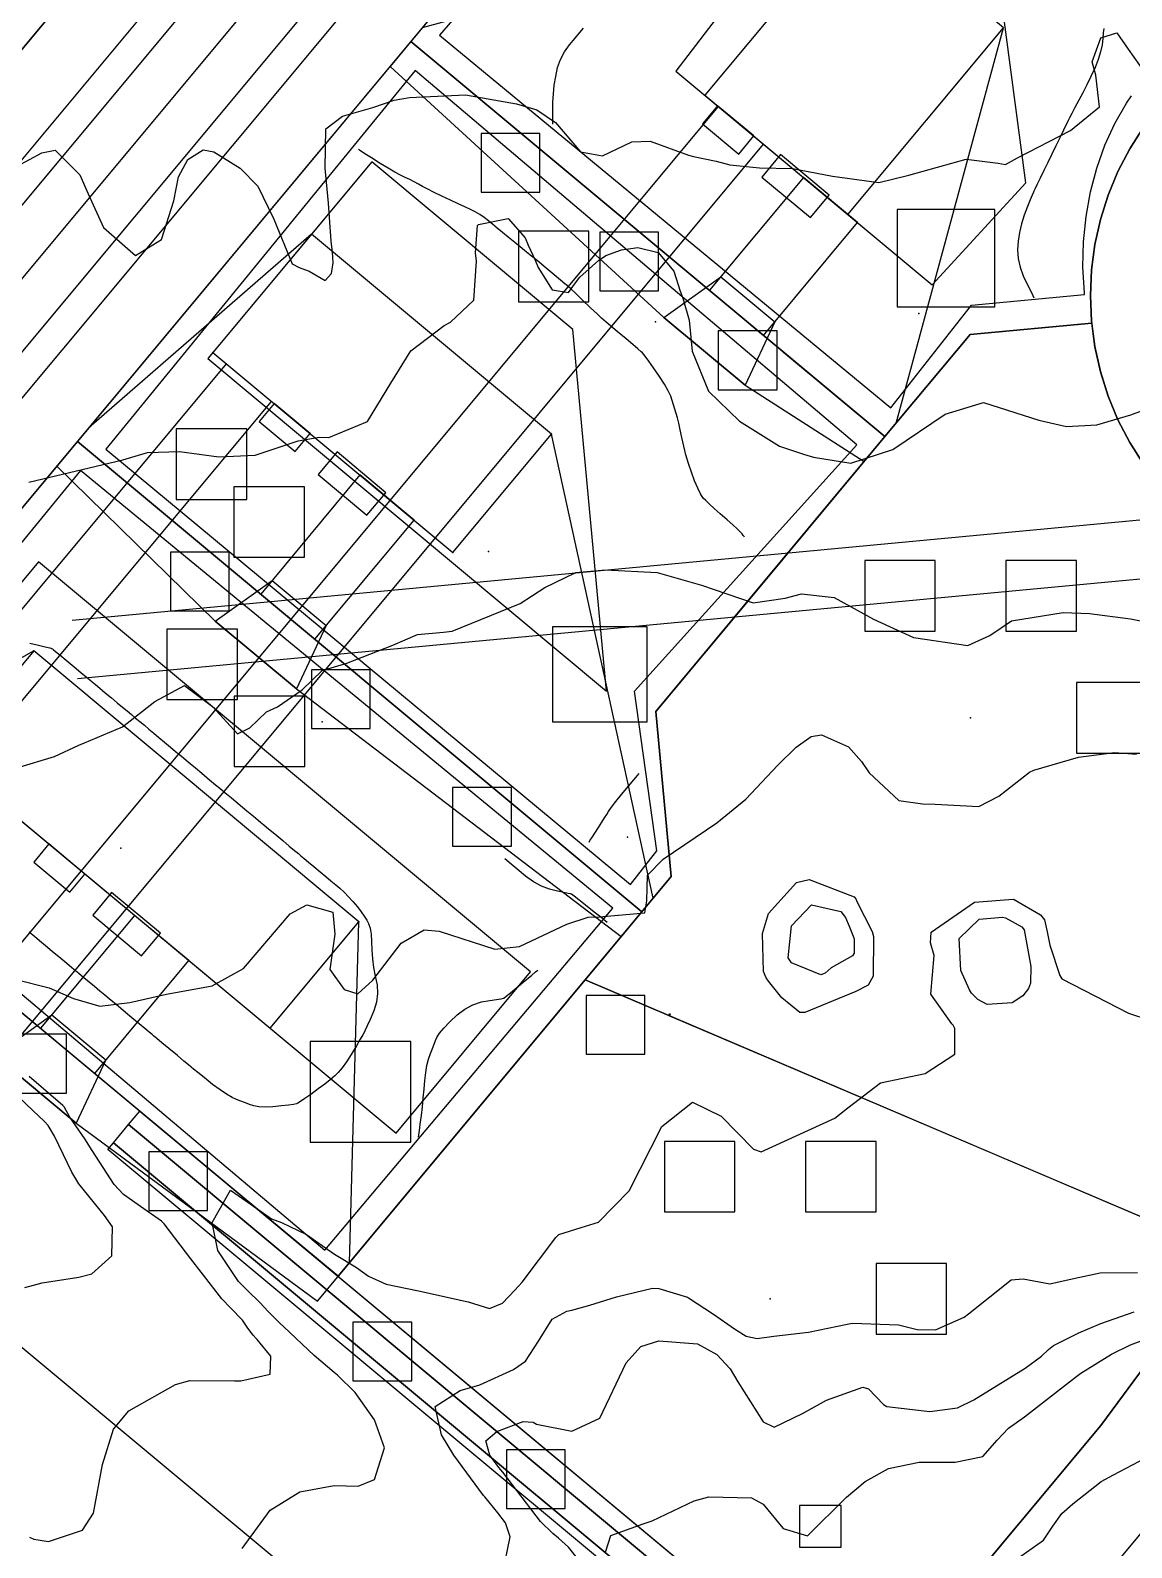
# Model space of a CAD drawing. Header units: feet. Extents: x 1318179 to 1318934, y 422463 to 423299.
# Drawn here: x 1318492.8 to 1318680.2, y 422822.9 to 423081.1 of the extents above; entities that cross this region are included whole.
import ezdxf

# ---------------------------------------------------------------- set-up
doc = ezdxf.new("R2010")
doc.units = ezdxf.units.FT
for name, color, linetype in [('A-BLDG-OTLN', 3, 'CONTINUOUS'), ('C-DRNG-AREA', 150, 'CONTINUOUS'), ('C-LOD', 30, 'CONTINUOUS'), ('C-MISC', 7, 'CONTINUOUS'), ('C-PROP', 6, 'CONTINUOUS'), ('C-PVMT', 8, 'CONTINUOUS'), ('C-SWM', 92, 'CONTINUOUS'), ('C-TOPO-MAJR', 32, 'CONTINUOUS'), ('C-TOPO-SPOT', 7, 'CONTINUOUS'), ('C-UTIL', 4, 'CONTINUOUS'), ('L-PLNT-TREE', 90, 'CONTINUOUS'), ('V-PROP-LINE', 7, 'CONTINUOUS')]:
    doc.layers.add(name, color=color, linetype=linetype)

msp = doc.modelspace()

# ---------------------------------------------------------------- linework, layer by layer
at = {"layer": 'A-BLDG-OTLN'}
for points in [[(1318607.58, 423070.04), (1318631.93, 423049.74), (1318658.41, 423081.51), (1318634.06, 423101.81), (1318607.58, 423070.04)], [(1318523.89, 423026.26), (1318564.71, 422992.24), (1318581.49, 423012.37), (1318540.67, 423046.4), (1318523.89, 423026.26)], [(1318478.31, 422957.35), (1318533.61, 422911.26), (1318548.73, 422929.4), (1318493.42, 422975.49), (1318478.31, 422957.35)]]:
    msp.add_lwpolyline(points, close=True, dxfattribs=at)
at = {"layer": 'C-DRNG-AREA'}
for points in [[(1318386.31, 423147.03), (1318482.34, 423067), (1318534.03, 423129.03), (1318438.01, 423209.06), (1318386.31, 423147.03)], [(1318500.86, 423011.13), (1318596.88, 422931.1), (1318601.88, 422937.09), (1318599.24, 422965.17), (1318638.22, 423011.94), (1318557.56, 423079.17), (1318500.86, 423011.13)], [(1318449.16, 422949.09), (1318545.19, 422869.07), (1318596.88, 422931.1), (1318500.86, 423011.13), (1318449.16, 422949.09)], [(1318529.82, 422881.87), (1318634.23, 422794.85), (1318674.93, 422843.69), (1318683.48, 422855.21), (1318690.26, 422866.89), (1318693.47, 422874.21), (1318587.21, 422919.49), (1318545.18, 422869.07), (1318529.82, 422881.87)]]:
    msp.add_lwpolyline(points, close=True, dxfattribs=at)
for points in [[(1318620.13, 423154.21), (1318557.57, 423079.17), (1318557.57, 423079.17), (1318638.23, 423011.95), (1318652.7, 423029.31), (1318673.4, 423031.26), (1318673.36, 423031.58), (1318673.17, 423035.93), (1318673.36, 423040.29), (1318673.93, 423044.61), (1318674.87, 423048.87), (1318676.18, 423053.03), (1318677.85, 423057.05), (1318679.87, 423060.92), (1318682.21, 423064.6)], [(1318682.21, 423007.25), (1318679.87, 423010.92), (1318677.85, 423014.79), (1318676.18, 423018.82), (1318674.87, 423022.98), (1318673.93, 423027.23), (1318673.4, 423031.24), (1318652.7, 423029.29), (1318638.23, 423011.93), (1318620.97, 423026.31), (1318638.23, 423011.93), (1318616.38, 422985.71), (1318599.24, 422965.15), (1318601.88, 422937.07), (1318587.21, 422919.49), (1318587.21, 422919.49), (1318601.47, 422913.42), (1318601.6, 422913.72), (1318601.61, 422913.74), (1318601.67, 422913.72), (1318601.61, 422913.55), (1318601.56, 422913.39), (1318693.47, 422874.23)]]:
    msp.add_lwpolyline(points, dxfattribs=at)
at = {"layer": 'C-LOD'}
for points in [[(1318554.05, 423074.94), (1318600.61, 423032.23), (1318614.44, 423020.71), (1318634.71, 423007.72), (1318635.67, 423008.87), (1318640.15, 423014.25), (1318658.41, 423081.51), (1318634.06, 423101.81), (1318559.49, 423081.47), (1318557.57, 423079.17), (1318554.05, 423074.94)], [(1318497.34, 423006.9), (1318524.28, 422980.54), (1318538.11, 422969.02), (1318593.36, 422926.87), (1318594.32, 422928.03), (1318598.8, 422933.4), (1318581.49, 423012.37), (1318540.67, 423046.4), (1318502.78, 423013.43), (1318500.86, 423011.13), (1318497.34, 423006.9)], [(1318445.64, 422944.87), (1318486.82, 422906.65), (1318500.64, 422895.13), (1318541.66, 422864.84), (1318547.11, 422871.37), (1318548.73, 422929.4), (1318493.42, 422975.49), (1318451.08, 422951.4), (1318449.16, 422949.09), (1318446.6, 422946.02), (1318445.64, 422944.87)]]:
    msp.add_lwpolyline(points, close=True, dxfattribs=at)
at = {"layer": 'C-MISC'}
msp.add_lwpolyline([(1318240.64, 423065.95), (1318924.26, 422496.21)], dxfattribs=at)
msp.add_lwpolyline([(1318509.55, 422894.86), (1318653.76, 422774.67), (1318651.2, 422771.6), (1318506.99, 422891.79), (1318509.55, 422894.86)], close=True, dxfattribs=at)
at = {"layer": 'C-PROP'}
for points in [[(1318429.96, 422965.1), (1318628.63, 423203.49)], [(1318581.71, 423186.24), (1318410.75, 422981.11), (1318410.75, 422981.11), (1318449.16, 422949.1), (1318620.12, 423154.22)], [(1318622.93, 423150.07), (1318562.45, 423080.25), (1318562.45, 423080.25), (1318639.22, 423016.85), (1318652.94, 423034.31), (1318672.2, 423036.11), (1318672.16, 423036.43), (1318671.9, 423040.77), (1318672, 423045.1), (1318672.43, 423049.38), (1318673.18, 423053.57), (1318674.26, 423057.64), (1318675.64, 423061.54), (1318677.32, 423065.22), (1318679.3, 423068.66), (1318680.19, 423069.91)], [(1318682.21, 423064.61), (1318679.87, 423060.93), (1318677.85, 423057.06), (1318676.18, 423053.03), (1318674.87, 423048.87), (1318673.93, 423044.61), (1318673.36, 423040.29), (1318673.17, 423035.93), (1318673.36, 423031.58), (1318673.93, 423027.25), (1318674.87, 423022.99), (1318676.18, 423018.83), (1318677.85, 423014.8), (1318679.87, 423010.93), (1318682.21, 423007.25)], [(1318683.48, 422855.21), (1318674.93, 422843.68), (1318634.23, 422794.85)]]:
    msp.add_lwpolyline(points, dxfattribs=at)
for points in [[(1318602.64, 423074.15), (1318646.27, 423037.79), (1318662.17, 423055.13), (1318651.24, 423137.66), (1318602.64, 423074.15)], [(1318505.69, 423009.83), (1318594.92, 422935.7), (1318599.43, 422941.45), (1318595.63, 422968.62), (1318633.42, 423010.55), (1318558.32, 423074.22), (1318505.69, 423009.83)], [(1318523.01, 423025.21), (1318590.88, 422968.65), (1318585.1, 423030.18), (1318550.91, 423058.68), (1318523.01, 423025.21)], [(1318454.13, 422948.49), (1318542.92, 422873.53), (1318591.92, 422931.7), (1318501.39, 423006.16), (1318454.13, 422948.49)], [(1318471.31, 422963.18), (1318555.05, 422893.39), (1318577.93, 422920.86), (1318494.2, 422990.64), (1318471.31, 422963.18)]]:
    msp.add_lwpolyline(points, close=True, dxfattribs=at)
at = {"layer": 'C-PVMT'}
for points in [[(1318594.45, 423182.77), (1318419.97, 422973.42), (1318419.97, 422973.42), (1318439.94, 422956.78), (1318614.42, 423166.12)], [(1318688.29, 422833.17), (1318647.29, 422783.97)]]:
    msp.add_lwpolyline(points, dxfattribs=at)
for points in [[(1318607.2, 423065.14), (1318613.35, 423060.02), (1318615.91, 423063.09), (1318609.76, 423068.21), (1318607.2, 423065.14)], [(1318620.46, 423059.95), (1318617.25, 423056.11), (1318625.55, 423049.2), (1318628.75, 423053.04), (1318620.46, 423059.95)], [(1318608.35, 423036.84), (1318617.57, 423029.16), (1318633.58, 423048.36), (1318624.36, 423056.05), (1318608.35, 423036.84)], [(1318614.44, 423020.71), (1318600.61, 423032.23), (1318610.28, 423039.15), (1318619.49, 423031.46), (1318614.44, 423020.71)], [(1318531.75, 423014.5), (1318537.9, 423009.38), (1318540.46, 423012.45), (1318534.32, 423017.58), (1318531.75, 423014.5)], [(1318545.01, 423009.32), (1318541.8, 423005.48), (1318550.1, 422998.56), (1318553.3, 423002.4), (1318545.01, 423009.32)], [(1318532.03, 422985.15), (1318541.24, 422977.47), (1318558.13, 422997.73), (1318548.91, 423005.41), (1318532.03, 422985.15)], [(1318538.11, 422969.02), (1318524.28, 422980.54), (1318533.95, 422987.46), (1318543.17, 422979.77), (1318538.11, 422969.02)], [(1318493.41, 422939.55), (1318499.56, 422934.43), (1318502.12, 422937.51), (1318495.97, 422942.63), (1318493.41, 422939.55)], [(1318506.66, 422934.37), (1318503.46, 422930.53), (1318511.76, 422923.61), (1318514.96, 422927.45), (1318506.66, 422934.37)], [(1318494.56, 422911.26), (1318503.78, 422903.58), (1318519.79, 422922.78), (1318510.57, 422930.46), (1318494.56, 422911.26)], [(1318500.64, 422895.13), (1318486.82, 422906.65), (1318496.48, 422913.56), (1318505.7, 422905.88), (1318500.64, 422895.13)], [(1318511.47, 422897.17), (1318655.69, 422776.98), (1318653.76, 422774.67), (1318509.55, 422894.86), (1318511.47, 422897.17)], [(1318506.99, 422891.79), (1318651.2, 422771.6), (1318650.24, 422770.45), (1318506.03, 422890.64), (1318506.99, 422891.79)]]:
    msp.add_lwpolyline(points, close=True, dxfattribs=at)
at = {"layer": 'C-SWM'}
for points in [[(1318640.33, 423034.02), (1318656.89, 423034.02), (1318656.89, 423050.57), (1318640.33, 423050.57), (1318640.33, 423034.02)], [(1318581.64, 422963.41), (1318597.79, 422963.41), (1318597.79, 422979.56), (1318581.64, 422979.56), (1318581.64, 422963.41)], [(1318540.45, 422891.89), (1318557.57, 422891.89), (1318557.57, 422909.01), (1318540.45, 422909.01), (1318540.45, 422891.89)], [(1318623.71, 422822.99), (1318630.78, 422822.99), (1318630.78, 422830.06), (1318623.71, 422830.06), (1318623.71, 422822.99)]]:
    msp.add_lwpolyline(points, close=True, dxfattribs=at)
at = {"layer": 'C-TOPO-MAJR'}
for points in [[(1318490.59, 423057.95), (1318494.79, 423060.24), (1318497.05, 423060.67), (1318501.27, 423056.5), (1318502.66, 423053.26), (1318505.26, 423047.54), (1318510.7, 423042.77), (1318515.17, 423045.5), (1318517.26, 423052.03), (1318518.03, 423056.13), (1318519.65, 423059.11), (1318522.23, 423060.75), (1318524.06, 423060.4), (1318528.55, 423057.6), (1318531.51, 423054.56), (1318534.24, 423048.96), (1318537.4, 423041.33), (1318538.54, 423040.69), (1318540.25, 423040.09), (1318542.99, 423038.49), (1318544.05, 423039.7), (1318544.36, 423041.48), (1318544.22, 423043.33), (1318544.03, 423045.21), (1318543.58, 423051.65), (1318543, 423057.63), (1318543.12, 423064.31), (1318545.92, 423066.45), (1318551.08, 423067.93), (1318554.75, 423069.18), (1318557.32, 423069.63), (1318566.88, 423070.09), (1318575.52, 423068.57), (1318578.98, 423067.55), (1318582.17, 423065.4), (1318586.43, 423060.41), (1318590.17, 423059.73), (1318595.14, 423062.07), (1318598.28, 423062.23), (1318604.8, 423059.85), (1318605.68, 423059.62), (1318609.53, 423058.83), (1318611.81, 423058.21), (1318616.9, 423057.69), (1318622.47, 423057.57), (1318629.3, 423056.25), (1318637.16, 423055.2), (1318642.31, 423056.41), (1318652.03, 423059.14), (1318657.49, 423058.44), (1318658.76, 423058.26), (1318660.77, 423059.37), (1318669.77, 423064.05), (1318674.7, 423068.05), (1318674.1, 423073.43), (1318673.48, 423075.72), (1318674.96, 423079.77), (1318677.68, 423080.62), (1318679.58, 423077.84), (1318682.52, 423073.79)], [(1318581.74, 423065.12), (1318581.74, 423065.49), (1318581.74, 423066.23), (1318581.74, 423067.33), (1318581.73, 423068.81), (1318581.81, 423070.29), (1318581.97, 423071.76), (1318582.21, 423073.24), (1318582.53, 423074.72), (1318583.03, 423076.11), (1318583.69, 423077.41), (1318584.53, 423078.63), (1318585.53, 423079.76), (1318586.34, 423080.7), (1318586.96, 423081.44)], [(1318675.44, 423081.37), (1318675.37, 423080.63), (1318675.29, 423079.7), (1318675.18, 423078.6), (1318674.92, 423077.4), (1318674.52, 423076.1), (1318673.96, 423074.72), (1318673.26, 423073.24), (1318672.56, 423071.82), (1318671.88, 423070.46), (1318671.21, 423069.16), (1318670.55, 423067.92), (1318670.02, 423066.93), (1318669.64, 423066.2), (1318669.39, 423065.71), (1318669.28, 423065.47), (1318669.02, 423064.93), (1318668.6, 423064.07), (1318668.03, 423062.9), (1318667.31, 423061.43), (1318666.6, 423059.99), (1318665.92, 423058.59), (1318665.26, 423057.23), (1318664.62, 423055.91), (1318664.12, 423054.88), (1318663.76, 423054.14), (1318663.55, 423053.69), (1318663.47, 423053.54), (1318663.27, 423053.05), (1318662.94, 423052.23), (1318662.49, 423051.09), (1318661.91, 423049.61), (1318661.45, 423048.13), (1318661.11, 423046.66), (1318660.9, 423045.18), (1318660.8, 423043.7), (1318660.91, 423042.22), (1318661.23, 423040.75), (1318661.75, 423039.27), (1318662.48, 423037.79), (1318663.02, 423036.69), (1318663.38, 423035.95), (1318663.57, 423035.58)], [(1318614.33, 422994.85), (1318614.26, 422994.93), (1318614.12, 422995.11), (1318613.91, 422995.37), (1318613.62, 422995.72), (1318613.1, 422996.24), (1318612.36, 422996.93), (1318611.38, 422997.79), (1318610.17, 422998.82), (1318609.16, 422999.71), (1318608.35, 423000.45), (1318607.74, 423001.04), (1318607.32, 423001.49), (1318606.87, 423002.2), (1318606.38, 423003.17), (1318605.85, 423004.39), (1318605.29, 423005.87), (1318604.8, 423007.35), (1318604.36, 423008.83), (1318603.99, 423010.31), (1318603.69, 423011.8), (1318603.4, 423013.09), (1318603.15, 423014.2), (1318602.91, 423015.12), (1318602.7, 423015.86), (1318602.49, 423016.6), (1318602.26, 423017.34), (1318602.03, 423018.08), (1318601.79, 423018.82), (1318601.36, 423019.75), (1318600.73, 423020.86), (1318599.89, 423022.16), (1318598.87, 423023.64), (1318598.04, 423024.8), (1318597.41, 423025.65), (1318596.98, 423026.18), (1318596.76, 423026.39), (1318596.21, 423026.86), (1318595.35, 423027.59), (1318594.18, 423028.58), (1318592.68, 423029.83), (1318591.56, 423030.77), (1318590.8, 423031.41), (1318590.41, 423031.73), (1318590.39, 423031.75), (1318590, 423032.12), (1318589.26, 423032.82), (1318588.15, 423033.87), (1318586.68, 423035.26), (1318585.55, 423036.33), (1318584.76, 423037.07), (1318584.31, 423037.48), (1318584.21, 423037.57), (1318583.78, 423037.93), (1318583.04, 423038.55), (1318581.97, 423039.44), (1318580.58, 423040.59), (1318579.44, 423041.54), (1318578.54, 423042.28), (1318577.88, 423042.81), (1318577.47, 423043.14), (1318576.89, 423043.61), (1318576.14, 423044.21), (1318575.23, 423044.96), (1318574.15, 423045.85), (1318573.16, 423046.66), (1318572.27, 423047.4), (1318571.47, 423048.07), (1318570.76, 423048.66), (1318570.04, 423049.21), (1318569.29, 423049.71), (1318568.52, 423050.16), (1318567.74, 423050.56), (1318566.77, 423051.03), (1318565.63, 423051.57), (1318564.32, 423052.19), (1318562.82, 423052.88), (1318561.53, 423053.49), (1318560.44, 423054.03), (1318559.55, 423054.49), (1318558.86, 423054.89), (1318558.14, 423055.27), (1318557.39, 423055.66), (1318556.62, 423056.03), (1318555.82, 423056.41), (1318554.84, 423056.92), (1318553.69, 423057.59), (1318552.37, 423058.4), (1318550.88, 423059.35), (1318549.76, 423060.06), (1318549.01, 423060.54), (1318548.64, 423060.78)], [(1318492.59, 423004.17), (1318508.54, 423008.01), (1318512.76, 423009.25), (1318518.23, 423009.4), (1318524.9, 423008.5), (1318531.08, 423008.76), (1318538.42, 423011.24), (1318541.99, 423011.84), (1318543.64, 423011.78), (1318550.22, 423014.49), (1318554.17, 423021.05), (1318557.57, 423026.52), (1318563.23, 423030.87), (1318564.29, 423031.4), (1318568.28, 423035.13), (1318568.72, 423041.8), (1318568.54, 423043.21), (1318568.93, 423047.85), (1318569.05, 423048.03), (1318574.15, 423049.06), (1318577, 423045.76), (1318577.55, 423044.5), (1318578.74, 423041.99), (1318579.25, 423040.73), (1318581.59, 423036.93), (1318584.37, 423036.45), (1318585.57, 423038.1), (1318586.3, 423039.07), (1318589.51, 423041.89), (1318590.72, 423042.76), (1318593.39, 423043.7), (1318596.2, 423044.1), (1318599.67, 423043.27), (1318602.33, 423040.07), (1318603.38, 423036.71), (1318603.83, 423035.51), (1318604.94, 423031.78), (1318605.42, 423026.49), (1318608.21, 423019.69), (1318613.49, 423014.54), (1318620.3, 423010.29), (1318624.39, 423008.93), (1318626.08, 423008.45), (1318632.44, 423007.4), (1318639.58, 423009.72), (1318648.45, 423015.76), (1318654.97, 423017.77), (1318664.4, 423014.74), (1318669.13, 423013.65), (1318674.26, 423013.97), (1318680.04, 423015.67), (1318692.57, 423020.29)], [(1318490.54, 422955.59), (1318496.94, 422957.52), (1318501.09, 422959.44), (1318502.05, 422959.82), (1318508.49, 422962.58), (1318514.04, 422966.84), (1318519.07, 422969.56), (1318523.84, 422966.02), (1318528.06, 422961.34), (1318530.16, 422962.37), (1318533.03, 422965.1), (1318534.9, 422965.97), (1318539.06, 422968.86), (1318542.46, 422972.12), (1318546.65, 422973.37), (1318554.53, 422976.47), (1318558.69, 422978.26), (1318563.14, 422978.65), (1318564.57, 422978.84), (1318576.18, 422983.53), (1318580.38, 422986.28), (1318585.65, 422988.82), (1318590.66, 422989.25), (1318599.45, 422988.83), (1318606.99, 422986.67), (1318615.79, 422983.65), (1318621.23, 422984.46), (1318624.02, 422985.21), (1318629.56, 422984.57), (1318636.28, 422980.85), (1318643.1, 422977.77), (1318652.31, 422976.37), (1318656.08, 422978.08), (1318659.76, 422980.61), (1318668.53, 422981.99), (1318673.03, 422981.83), (1318680.01, 422980.94), (1318684.19, 422980.08)], [(1318492.74, 422976.8), (1318494.22, 422976.47), (1318495.35, 422976.19), (1318496.15, 422975.98), (1318496.6, 422975.83), (1318496.71, 422975.74), (1318497.13, 422975.39), (1318497.87, 422974.78), (1318498.92, 422973.9), (1318500.29, 422972.76), (1318501.42, 422971.82), (1318502.31, 422971.08), (1318502.95, 422970.54), (1318503.36, 422970.2), (1318503.93, 422969.73), (1318504.67, 422969.11), (1318505.58, 422968.36), (1318506.65, 422967.47), (1318507.63, 422966.65), (1318508.51, 422965.91), (1318509.31, 422965.25), (1318510.02, 422964.66), (1318510.74, 422964.05), (1318511.48, 422963.44), (1318512.23, 422962.81), (1318513, 422962.17), (1318513.83, 422961.48), (1318514.72, 422960.74), (1318515.67, 422959.95), (1318516.67, 422959.11), (1318517.54, 422958.38), (1318518.28, 422957.77), (1318518.89, 422957.26), (1318519.36, 422956.87), (1318520.04, 422956.3), (1318520.93, 422955.56), (1318522.02, 422954.65), (1318523.33, 422953.56), (1318524.35, 422952.71), (1318525.09, 422952.1), (1318525.54, 422951.72), (1318525.72, 422951.57), (1318526.22, 422951.16), (1318527.04, 422950.47), (1318528.19, 422949.51), (1318529.67, 422948.28), (1318530.81, 422947.33), (1318531.61, 422946.66), (1318532.07, 422946.28), (1318532.2, 422946.17), (1318532.63, 422945.81), (1318533.37, 422945.2), (1318534.41, 422944.33), (1318535.77, 422943.2), (1318536.89, 422942.26), (1318537.77, 422941.52), (1318538.43, 422940.98), (1318538.85, 422940.63), (1318539.43, 422940.14), (1318540.17, 422939.53), (1318541.07, 422938.78), (1318542.12, 422937.9), (1318543.09, 422937.09), (1318543.98, 422936.35), (1318544.79, 422935.68), (1318545.51, 422935.08), (1318546.24, 422934.4), (1318546.97, 422933.64), (1318547.72, 422932.81), (1318548.48, 422931.9), (1318549.12, 422931.07), (1318549.65, 422930.33), (1318550.07, 422929.68), (1318550.38, 422929.11), (1318550.62, 422928.31), (1318550.79, 422927.29), (1318550.9, 422926.04), (1318550.94, 422924.56), (1318551.05, 422923.08), (1318551.23, 422921.6), (1318551.48, 422920.12), (1318551.81, 422918.64), (1318551.88, 422917.16), (1318551.7, 422915.69), (1318551.28, 422914.22), (1318550.62, 422912.76), (1318550.11, 422911.66), (1318549.78, 422910.92), (1318549.61, 422910.54), (1318549.6, 422910.52), (1318549.38, 422910.14), (1318548.95, 422909.4), (1318548.3, 422908.28), (1318547.43, 422906.8), (1318546.62, 422905.55), (1318545.89, 422904.52), (1318545.22, 422903.72), (1318544.61, 422903.15), (1318543.84, 422902.49), (1318542.91, 422901.75), (1318541.81, 422900.93), (1318540.55, 422900.02), (1318539.55, 422899.32), (1318538.82, 422898.81), (1318538.34, 422898.51), (1318538.12, 422898.4), (1318537.59, 422898.29), (1318536.74, 422898.17), (1318535.58, 422898.04), (1318534.1, 422897.9), (1318532.82, 422897.86), (1318531.73, 422897.91), (1318530.83, 422898.06), (1318530.13, 422898.3), (1318529.41, 422898.57), (1318528.67, 422898.85), (1318527.91, 422899.16), (1318527.14, 422899.49), (1318526.2, 422900.03), (1318525.1, 422900.77), (1318523.84, 422901.71), (1318522.41, 422902.86), (1318521.32, 422903.73), (1318520.59, 422904.33), (1318520.19, 422904.65), (1318520.14, 422904.7), (1318519.74, 422905.04), (1318518.97, 422905.68), (1318517.85, 422906.61), (1318516.38, 422907.83), (1318515.21, 422908.8), (1318514.34, 422909.52), (1318513.79, 422909.98), (1318513.54, 422910.19), (1318513.04, 422910.6), (1318512.3, 422911.22), (1318511.32, 422912.04), (1318510.09, 422913.06), (1318509.03, 422913.94), (1318508.15, 422914.68), (1318507.43, 422915.28), (1318506.88, 422915.74), (1318506.24, 422916.27), (1318505.5, 422916.89), (1318504.67, 422917.58), (1318503.74, 422918.36), (1318502.83, 422919.12), (1318501.94, 422919.86), (1318501.07, 422920.58), (1318500.23, 422921.28), (1318499.43, 422921.94), (1318498.7, 422922.56), (1318498.01, 422923.13), (1318497.38, 422923.66), (1318496.62, 422924.29), (1318495.73, 422925.03), (1318494.72, 422925.88), (1318493.57, 422926.83), (1318492.63, 422927.61)], [(1318490.66, 422919.48), (1318496.01, 422918.17), (1318500.16, 422916.32), (1318504.66, 422915.02), (1318509.74, 422915.66), (1318515.98, 422917.09), (1318523.76, 422918.48), (1318529.1, 422921.46), (1318537.02, 422930.73), (1318539.88, 422932.28), (1318544.29, 422931.04), (1318544.63, 422927.28), (1318543.8, 422921.25), (1318546.2, 422917.87), (1318548.55, 422917.11), (1318551.09, 422919.44), (1318555.93, 422925.72), (1318559.82, 422928.03), (1318562.41, 422927.8), (1318571.85, 422924.71), (1318576.04, 422925.18), (1318584.09, 422928.95), (1318587.75, 422930.16), (1318589.68, 422930.24), (1318597.38, 422930.9), (1318597.72, 422932.97), (1318597.8, 422937.3), (1318600.47, 422940.02), (1318609.65, 422946.24), (1318614.53, 422950.27), (1318620.02, 422956.06), (1318623.11, 422959.1), (1318625.66, 422960.92), (1318627.45, 422961.21), (1318632.02, 422959.15), (1318634.26, 422956.63), (1318635.56, 422954.7), (1318640.58, 422950), (1318644.63, 422949.47), (1318646.77, 422949.38), (1318654.2, 422948.98), (1318657.57, 422950.78), (1318662.84, 422954.82), (1318663.57, 422955.17), (1318671.14, 422957.39), (1318677.25, 422958.19), (1318681.02, 422957.93)], [(1318587.88, 422942.94), (1318588.04, 422943.19), (1318588.36, 422943.69), (1318588.84, 422944.44), (1318589.48, 422945.44), (1318590.04, 422946.31), (1318590.51, 422947.05), (1318590.89, 422947.66), (1318591.19, 422948.14), (1318591.71, 422948.86), (1318592.46, 422949.83), (1318593.43, 422951.03), (1318594.62, 422952.47), (1318595.52, 422953.55), (1318596.12, 422954.27), (1318596.42, 422954.63)], [(1318590.97, 422929.25), (1318590.61, 422929.55), (1318589.87, 422930.14), (1318588.76, 422931.03), (1318587.28, 422932.22), (1318586.14, 422933.12), (1318585.34, 422933.74), (1318584.88, 422934.07), (1318584.75, 422934.11), (1318584.32, 422934.22), (1318583.58, 422934.39), (1318582.54, 422934.62), (1318581.18, 422934.91), (1318579.82, 422935.43), (1318578.45, 422936.17), (1318577.06, 422937.13), (1318575.66, 422938.32), (1318574.61, 422939.21), (1318573.91, 422939.8), (1318573.56, 422940.1)], [(1318636.29, 422926.88), (1318636.2, 422920.12), (1318635.39, 422918.61), (1318633.25, 422917.52), (1318624.57, 422913.96), (1318623.73, 422913.94), (1318620.68, 422916.47), (1318618.44, 422919.28), (1318617.99, 422919.87), (1318617.57, 422920.92), (1318617.4, 422927.39), (1318618.41, 422930.82), (1318623.19, 422936.08), (1318625.32, 422936.57), (1318632.97, 422933.61), (1318633.25, 422933.28), (1318633.45, 422932.82), (1318636.03, 422927.75), (1318636.29, 422926.88)], [(1318528.89, 422822.72), (1318533.62, 422829.25), (1318538.67, 422832.41), (1318544.52, 422833.44), (1318548.58, 422833.36), (1318551.39, 422834.5), (1318553.07, 422839.87), (1318551.38, 422844.65), (1318548.1, 422849.31), (1318545.08, 422852.23), (1318544.5, 422852.69), (1318541.12, 422855.58), (1318535.96, 422860.44), (1318535.28, 422861.09), (1318533.31, 422863.06), (1318531.95, 422864.53), (1318529.78, 422866.62), (1318528.25, 422868.18), (1318524.72, 422873.47), (1318523.79, 422878.2), (1318526.86, 422883.69), (1318532.11, 422880.11), (1318533.87, 422878.84), (1318535.55, 422878.24), (1318539.83, 422876.15), (1318544.59, 422872.81), (1318546, 422871.96), (1318548.34, 422870.54), (1318550.39, 422869.08), (1318553.39, 422867.71), (1318558.84, 422866.56), (1318567.29, 422864.69), (1318570.93, 422863.58), (1318573.18, 422864.51), (1318575.25, 422866.7), (1318576.51, 422868.07), (1318582.23, 422875.64), (1318582.77, 422876.17), (1318586.57, 422877.37), (1318589.51, 422878.28), (1318594.7, 422883.58), (1318600.24, 422894.55), (1318605.47, 422898.68), (1318610.38, 422896.33), (1318615.85, 422890.71), (1318617.17, 422890.25), (1318629.68, 422895.99), (1318631.9, 422897.71), (1318637.45, 422901.98), (1318645.06, 422903.59), (1318650.12, 422906.84), (1318650.12, 422911.22), (1318649.82, 422911.8), (1318649.58, 422912.02), (1318646.02, 422917.08), (1318646.57, 422923.62), (1318645.97, 422925.78), (1318646.11, 422927.62), (1318653.46, 422932.71), (1318660.02, 422933.23), (1318660.19, 422933.17), (1318664.68, 422930.56), (1318665.39, 422929.73), (1318665.83, 422927.7), (1318666.25, 422925.38), (1318667.99, 422920.25), (1318668.32, 422919.66), (1318679.68, 422913.85), (1318683.09, 422912.72)], [(1318632.93, 422926.67), (1318633.01, 422926.37), (1318632.98, 422924.06), (1318632.69, 422923.57), (1318629.08, 422921.57), (1318628.07, 422920.63), (1318627.29, 422920.34), (1318622.31, 422922.4), (1318621.74, 422923.24), (1318622.31, 422928.7), (1318625.72, 422932.25), (1318630.73, 422931.14), (1318631.54, 422930.11), (1318632.11, 422928.61), (1318632.93, 422926.67)], [(1318663.02, 422921.78), (1318663.01, 422918.94), (1318662.64, 422918.04), (1318661.69, 422916.81), (1318659.88, 422915.58), (1318655.63, 422915.31), (1318654.03, 422916.13), (1318652.96, 422917.26), (1318652.58, 422917.81), (1318651.12, 422921.09), (1318650.87, 422926.54), (1318654.28, 422929.83), (1318658.24, 422930.18), (1318658.75, 422930.03), (1318661.51, 422928.54), (1318661.9, 422928.01), (1318663.02, 422921.78)], [(1318558.88, 422892.74), (1318558.93, 422893.11), (1318559.03, 422893.85), (1318559.18, 422894.96), (1318559.37, 422896.44), (1318559.54, 422897.92), (1318559.69, 422899.4), (1318559.82, 422900.88), (1318559.93, 422902.36), (1318560.09, 422903.71), (1318560.31, 422904.92), (1318560.59, 422906.01), (1318560.93, 422906.95), (1318561.23, 422907.8), (1318561.51, 422908.54), (1318561.75, 422909.17), (1318561.96, 422909.71), (1318562.44, 422910.41), (1318563.17, 422911.29), (1318564.18, 422912.34), (1318565.44, 422913.57), (1318566.76, 422914.54), (1318568.13, 422915.27), (1318569.56, 422915.75), (1318571.03, 422915.98), (1318572.15, 422916.16), (1318572.91, 422916.28), (1318573.32, 422916.36), (1318573.37, 422916.38), (1318573.76, 422916.7), (1318574.5, 422917.3), (1318575.58, 422918.2), (1318577.01, 422919.39), (1318578.08, 422920.27), (1318578.8, 422920.87), (1318579.16, 422921.16)], [(1318491.89, 422867.13), (1318494.83, 422867.93), (1318501.06, 422868.89), (1318503.28, 422869.48), (1318506.71, 422872.55), (1318506.82, 422877.46), (1318505.45, 422879.4), (1318501.07, 422884.77), (1318499.9, 422886.79), (1318496.96, 422892.91), (1318496.22, 422894.17), (1318495.85, 422894.72), (1318495.26, 422895.42), (1318493.23, 422897.26), (1318485.74, 422904.41)], [(1318492.67, 422824.69), (1318493.41, 422824.34), (1318495.91, 422823.93), (1318501.7, 422825.87), (1318503.6, 422828.75), (1318505.11, 422837.06), (1318506.98, 422843.06), (1318509.61, 422846.19), (1318517.55, 422850.67), (1318519.95, 422851.3), (1318527.54, 422851.29), (1318528.65, 422851.25), (1318533.66, 422852.41), (1318533.77, 422855.44), (1318531.43, 422858.33), (1318531.26, 422858.5), (1318530.75, 422859.04), (1318529.86, 422860.26), (1318528.9, 422861.57), (1318526.88, 422863.69), (1318525.42, 422865.25), (1318520.14, 422872.01), (1318515.58, 422877.98), (1318515.12, 422878.44), (1318514.6, 422878.85), (1318512.12, 422880.52), (1318508.66, 422882.95), (1318507.07, 422884.67), (1318503.34, 422890.47), (1318502.08, 422892.44), (1318499.57, 422896.16), (1318498.57, 422897.88), (1318498.38, 422898.12), (1318492.61, 422903.05)], [(1318573.16, 422818.37), (1318574.44, 422824.75), (1318573.66, 422827.09), (1318572.37, 422828.79), (1318570.15, 422831.51), (1318569.94, 422831.78), (1318564.9, 422838.65), (1318562.78, 422842.1), (1318561.7, 422846.93), (1318565.97, 422849.63), (1318569.3, 422850.61), (1318575.05, 422853.21), (1318577.05, 422854.63), (1318579.28, 422858.01), (1318581.62, 422861.74), (1318584.13, 422863.12), (1318584.94, 422863.31), (1318588, 422864.12), (1318592.56, 422865.54), (1318598.65, 422867.06), (1318599.73, 422867), (1318604.64, 422865.48), (1318604.81, 422865.39), (1318609.06, 422862.63), (1318612.63, 422860.13), (1318614.6, 422858.85), (1318616.5, 422858.48), (1318619.34, 422858.89), (1318625.22, 422859.58), (1318631.78, 422860.93), (1318632.7, 422861.07), (1318640.53, 422860.79), (1318643.68, 422860.01), (1318646.82, 422859.97), (1318651.68, 422862.13), (1318652.42, 422862.65), (1318659.68, 422868.45), (1318661.73, 422868.63), (1318666.28, 422867.77), (1318670.58, 422868.72), (1318674.84, 422869.66), (1318681.21, 422869.68)], [(1318586.16, 422820.73), (1318584.41, 422822.98), (1318582.67, 422824.5), (1318581.7, 422825.28), (1318579.65, 422827.35), (1318573.22, 422835.73), (1318572.54, 422836.54), (1318570.98, 422838.63), (1318570.35, 422841.04), (1318572.2, 422842.66), (1318576.65, 422844.36), (1318578.38, 422844.23), (1318578.97, 422843.89), (1318584.97, 422842.69), (1318589.72, 422844.93), (1318594.22, 422854.32), (1318596.72, 422857.13), (1318599.75, 422858.09), (1318606.31, 422857.57), (1318609.61, 422855.74), (1318611.9, 422853.32), (1318613.18, 422851.08), (1318617.49, 422844.32), (1318619.4, 422843.41), (1318624.19, 422845.7), (1318628.3, 422847.99), (1318634.46, 422850.22), (1318635.42, 422849.93), (1318637.95, 422847.24), (1318638.53, 422846.92), (1318645.85, 422846.06), (1318650.54, 422846.67), (1318653.32, 422848.03), (1318662.07, 422853.42), (1318664.85, 422855.46), (1318666.04, 422856.6), (1318666.92, 422857.29), (1318671.22, 422859.44), (1318674.97, 422861), (1318680.6, 422863.03)], [(1318590.69, 422822.1), (1318591.61, 422824.93), (1318597.08, 422826.93), (1318598.6, 422827.45), (1318605.75, 422830.88), (1318608.27, 422831.52), (1318615.54, 422831.36), (1318617.49, 422830.29), (1318620.93, 422826.14), (1318625.03, 422824.87), (1318631.7, 422831.45), (1318634.83, 422834.15), (1318638.84, 422836.33), (1318644.06, 422837.44), (1318650.17, 422837.43), (1318654.9, 422838.42), (1318657.29, 422841.15), (1318659.27, 422843.23), (1318661.97, 422845.16), (1318670.63, 422851.89), (1318671.53, 422852.57), (1318676.74, 422855.83), (1318680, 422857.39), (1318681.82, 422858.08)], [(1318661.33, 422821.46), (1318665.19, 422824.16), (1318666.77, 422826.55), (1318668.29, 422828.7), (1318670.21, 422830.36), (1318675, 422834.16), (1318677.13, 422835.27), (1318683.59, 422838.7)]]:
    msp.add_lwpolyline(points, dxfattribs=at)
at = {"layer": 'C-TOPO-SPOT'}
for p in [(1318607.58, 423070.04), (1318628.97, 423052.21), (1318631.93, 423049.74), (1318540.67, 423046.4), (1318612.96, 423033), (1318643.96, 423032.91), (1318599.17, 423031.47), (1318523.89, 423026.26), (1318581.49, 423012.37), (1318553.52, 423001.57), (1318564.71, 422992.24), (1318570.79, 422992.39), (1318536.64, 422981.31), (1318493.42, 422975.49), (1318542.47, 422963.43), (1318652.79, 422964.08), (1318594.41, 422943.76), (1318508.25, 422941.9), (1318548.73, 422929.4), (1318515.18, 422926.62), (1318533.61, 422911.26), (1318499.17, 422907.42), (1318618.71, 422865.24)]:
    msp.add_point(p, dxfattribs=at)
at = {"layer": 'C-UTIL'}
for points in [[(1318404.6, 422947.18), (1318423.81, 422970.22), (1318622.49, 423208.61)], [(1318416.9, 422936.93), (1318436.1, 422959.98), (1318634.78, 423198.37)], [(1318457.48, 422885.26), (1318609.88, 423068.11)], [(1318465.16, 422878.85), (1318617.56, 423061.71)], [(1318429.62, 422908.47), (1318526.19, 423024.34)], [(1318437.31, 422902.07), (1318533.88, 423017.94)], [(1318499.93, 422980.71), (1318787.18, 423007.7)], [(1318500.86, 422970.76), (1318788.11, 422997.74)]]:
    msp.add_lwpolyline(points, dxfattribs=at)
at = {"layer": 'L-PLNT-TREE'}
for points in [[(1318569.53, 423053.52), (1318579.53, 423053.52), (1318579.53, 423063.52), (1318569.53, 423063.52), (1318569.53, 423053.52)], [(1318575.87, 423034.88), (1318587.87, 423034.88), (1318587.87, 423046.88), (1318575.87, 423046.88), (1318575.87, 423034.88)], [(1318589.7, 423036.72), (1318599.7, 423036.72), (1318599.7, 423046.72), (1318589.7, 423046.72), (1318589.7, 423036.72)], [(1318609.86, 423019.91), (1318619.86, 423019.91), (1318619.86, 423029.91), (1318609.86, 423029.91), (1318609.86, 423019.91)], [(1318517.64, 423001.26), (1318529.64, 423001.26), (1318529.64, 423013.26), (1318517.64, 423013.26), (1318517.64, 423001.26)], [(1318527.48, 422991.41), (1318539.48, 422991.41), (1318539.48, 423003.41), (1318527.48, 423003.41), (1318527.48, 422991.41)], [(1318516.66, 422982.28), (1318526.66, 422982.28), (1318526.66, 422992.28), (1318516.66, 422992.28), (1318516.66, 422982.28)], [(1318634.79, 422978.86), (1318646.79, 422978.86), (1318646.79, 422990.86), (1318634.79, 422990.86), (1318634.79, 422978.86)], [(1318658.79, 422978.86), (1318670.79, 422978.86), (1318670.79, 422990.86), (1318658.79, 422990.86), (1318658.79, 422978.86)], [(1318516.08, 422967.2), (1318528.08, 422967.2), (1318528.08, 422979.2), (1318516.08, 422979.2), (1318516.08, 422967.2)], [(1318540.67, 422962.27), (1318550.67, 422962.27), (1318550.67, 422972.27), (1318540.67, 422972.27), (1318540.67, 422962.27)], [(1318670.79, 422958.08), (1318682.79, 422958.08), (1318682.79, 422970.08), (1318670.79, 422970.08), (1318670.79, 422958.08)], [(1318527.51, 422955.78), (1318539.51, 422955.78), (1318539.51, 422967.78), (1318527.51, 422967.78), (1318527.51, 422955.78)], [(1318564.68, 422942.26), (1318574.68, 422942.26), (1318574.68, 422952.26), (1318564.68, 422952.26), (1318564.68, 422942.26)], [(1318587.38, 422906.85), (1318597.38, 422906.85), (1318597.38, 422916.85), (1318587.38, 422916.85), (1318587.38, 422906.85)], [(1318488.97, 422900.24), (1318498.97, 422900.24), (1318498.97, 422910.24), (1318488.97, 422910.24), (1318488.97, 422900.24)], [(1318600.71, 422880.02), (1318612.71, 422880.02), (1318612.71, 422892.02), (1318600.71, 422892.02), (1318600.71, 422880.02)], [(1318624.71, 422880.02), (1318636.71, 422880.02), (1318636.71, 422892.02), (1318624.71, 422892.02), (1318624.71, 422880.02)], [(1318512.98, 422880.23), (1318522.98, 422880.23), (1318522.98, 422890.23), (1318512.98, 422890.23), (1318512.98, 422880.23)], [(1318636.71, 422859.24), (1318648.71, 422859.24), (1318648.71, 422871.24), (1318636.71, 422871.24), (1318636.71, 422859.24)], [(1318547.72, 422851.28), (1318557.72, 422851.28), (1318557.72, 422861.28), (1318547.72, 422861.28), (1318547.72, 422851.28)], [(1318573.83, 422829.52), (1318583.83, 422829.52), (1318583.83, 422839.52), (1318573.83, 422839.52), (1318573.83, 422829.52)]]:
    msp.add_lwpolyline(points, close=True, dxfattribs=at)
at = {"layer": 'V-PROP-LINE'}
for points in [[(1318205.86, 423151.87), (1318906.18, 422568.21), (1318846.87, 423199.56), (1318846.82, 423200.09), (1318730.64, 423223.81), (1318629.46, 423273.42), (1318205.86, 423151.87)], [(1318386.31, 423147.03), (1318482.34, 423067), (1318534.03, 423129.03), (1318438.01, 423209.06), (1318386.31, 423147.03)], [(1318500.86, 423011.13), (1318596.88, 422931.1), (1318601.88, 422937.09), (1318599.24, 422965.17), (1318638.22, 423011.94), (1318557.56, 423079.17), (1318500.86, 423011.13)], [(1318449.16, 422949.09), (1318545.19, 422869.07), (1318596.88, 422931.1), (1318500.86, 423011.13), (1318449.16, 422949.09)], [(1318529.82, 422881.87), (1318634.23, 422794.85), (1318674.93, 422843.69), (1318683.48, 422855.21), (1318690.26, 422866.89), (1318693.47, 422874.21), (1318587.21, 422919.49), (1318545.18, 422869.07), (1318529.82, 422881.87)]]:
    msp.add_lwpolyline(points, close=True, dxfattribs=at)
for points in [[(1318620.13, 423154.21), (1318557.57, 423079.17), (1318557.57, 423079.17), (1318638.23, 423011.95), (1318652.7, 423029.31), (1318673.4, 423031.26), (1318673.36, 423031.58), (1318673.17, 423035.93), (1318673.36, 423040.29), (1318673.93, 423044.61), (1318674.87, 423048.87), (1318676.18, 423053.03), (1318677.85, 423057.05), (1318679.87, 423060.92), (1318682.21, 423064.6)], [(1318682.21, 423007.25), (1318679.87, 423010.92), (1318677.85, 423014.79), (1318676.18, 423018.82), (1318674.87, 423022.98), (1318673.93, 423027.23), (1318673.4, 423031.24), (1318652.7, 423029.29), (1318638.23, 423011.93), (1318620.97, 423026.31), (1318638.23, 423011.93), (1318616.38, 422985.71), (1318599.24, 422965.15), (1318601.88, 422937.07), (1318587.21, 422919.49), (1318587.21, 422919.49), (1318601.47, 422913.42), (1318601.6, 422913.72), (1318601.61, 422913.74), (1318601.67, 422913.72), (1318601.61, 422913.55), (1318601.56, 422913.39), (1318693.47, 422874.23)]]:
    msp.add_lwpolyline(points, dxfattribs=at)

doc.saveas('drawing.dxf')
